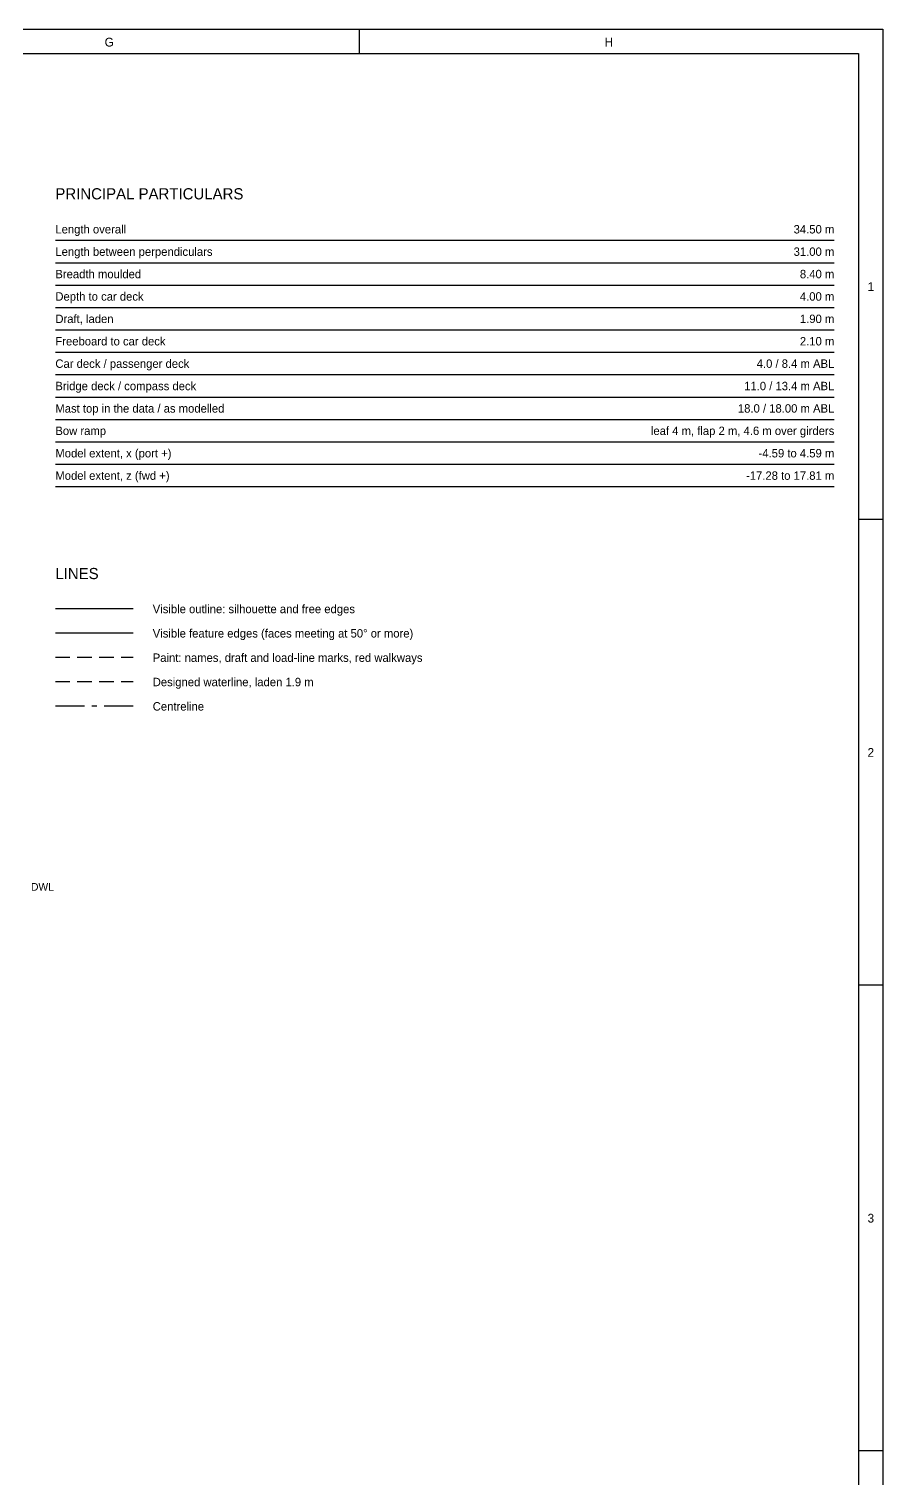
# Model space of a CAD drawing. Extents: x 5 to 836, y 5 to 589.
# Drawn here: x 660.6 to 836, y 291.2 to 589 of the extents above; entities that cross this region are included whole.
import ezdxf
from ezdxf.enums import TextEntityAlignment as Align

# ---------------------------------------------------------------- set-up
doc = ezdxf.new("R2010")
doc.units = 0
doc.linetypes.add('CENTER', pattern=[10, 6, -1.5, 1, -1.5])
doc.linetypes.add('DASHED', pattern=[4.5, 3, -1.5])
for name, color, linetype in [('CENTRE', 4, 'CENTER'), ('DETAIL', 8, 'CONTINUOUS'), ('FRAME', 7, 'CONTINUOUS'), ('MARKING', 4, 'DASHED'), ('OUTLINE', 7, 'CONTINUOUS'), ('TEXT', 7, 'CONTINUOUS'), ('THIN', 7, 'CONTINUOUS'), ('WATERLINE', 4, 'DASHED')]:
    doc.layers.add(name, color=color, linetype=linetype)

msp = doc.modelspace()

# ---------------------------------------------------------------- linework, layer by layer
at = {"layer": 'CENTRE'}
msp.add_line((666, 450), (682, 450), dxfattribs=at)
at = {"layer": 'DETAIL'}
for p, q in [((666, 545.6), (826, 545.6)), ((666, 541), (826, 541)), ((666, 536.4), (826, 536.4)), ((666, 531.8), (826, 531.8)), ((666, 527.2), (826, 527.2)), ((666, 522.6), (826, 522.6)), ((666, 518), (826, 518)), ((666, 513.4), (826, 513.4)), ((666, 508.8), (826, 508.8)), ((666, 504.2), (826, 504.2)), ((666, 499.6), (826, 499.6)), ((666, 495), (826, 495)), ((666, 465), (682, 465))]:
    msp.add_line(p, q, dxfattribs=at)
at = {"layer": 'FRAME'}
for p, q in [((10, 584), (831, 584)), ((831, 584), (831, 10))]:
    msp.add_line(p, q, dxfattribs=at)
at = {"layer": 'MARKING'}
msp.add_line((666, 460), (682, 460), dxfattribs=at)
at = {"layer": 'OUTLINE'}
msp.add_line((666, 470), (682, 470), dxfattribs=at)
at = {"layer": 'THIN'}
for p, q in [((5, 589), (836, 589)), ((728.38, 589), (728.38, 584)), ((836, 589), (836, 5)), ((831, 488.33), (836, 488.33)), ((831, 392.67), (836, 392.67)), ((831, 297), (836, 297))]:
    msp.add_line(p, q, dxfattribs=at)
at = {"layer": 'WATERLINE'}
msp.add_line((666, 455), (682, 455), dxfattribs=at)

# ---------------------------------------------------------------- texts
at = {"layer": 'TEXT'}
for s, p in [('G', (677.06, 585.4)), ('H', (779.69, 585.4)), ('1', (833.5, 535.17)), ('2', (833.5, 439.5)), ('3', (833.5, 343.83))]:
    msp.add_text(s, height=1.8, dxfattribs=at).set_placement(p, align=Align.CENTER)
for s, height, p in [('PRINCIPAL PARTICULARS', 2.3, (666, 554)), ('Length overall', 1.73, (666, 547)), ('Length between perpendiculars', 1.73, (666, 542.4)), ('Breadth moulded', 1.73, (666, 537.8)), ('Depth to car deck', 1.73, (666, 533.2)), ('Draft, laden', 1.73, (666, 528.6)), ('Freeboard to car deck', 1.73, (666, 524)), ('Car deck / passenger deck', 1.73, (666, 519.4)), ('Bridge deck / compass deck', 1.73, (666, 514.8)), ('Mast top in the data / as modelled', 1.73, (666, 510.2)), ('Bow ramp', 1.73, (666, 505.6)), ('Model extent, x (port +)', 1.73, (666, 501)), ('Model extent, z (fwd +)', 1.73, (666, 496.4)), ('LINES', 2.3, (666, 476)), ('Visible outline: silhouette and free edges', 1.73, (686, 469)), ('Visible feature edges (faces meeting at 50° or more)', 1.73, (686, 464)), ('Paint: names, draft and load-line marks, red walkways', 1.73, (686, 459)), ('Designed waterline, laden 1.9 m', 1.73, (686, 454)), ('Centreline', 1.73, (686, 449)), ('DWL', 1.58, (661, 412))]:
    msp.add_text(s, height=height, dxfattribs=at).set_placement(p)
for s, p in [('34.50 m', (826, 547)), ('31.00 m', (826, 542.4)), ('8.40 m', (826, 537.8)), ('4.00 m', (826, 533.2)), ('1.90 m', (826, 528.6)), ('2.10 m', (826, 524)), ('4.0 / 8.4 m ABL', (826, 519.4)), ('11.0 / 13.4 m ABL', (826, 514.8)), ('18.0 / 18.00 m ABL', (826, 510.2)), ('leaf 4 m, flap 2 m, 4.6 m over girders', (826, 505.6)), ('-4.59 to 4.59 m', (826, 501)), ('-17.28 to 17.81 m', (826, 496.4))]:
    msp.add_text(s, height=1.73, dxfattribs=at).set_placement(p, align=Align.RIGHT)

doc.saveas('drawing.dxf')
